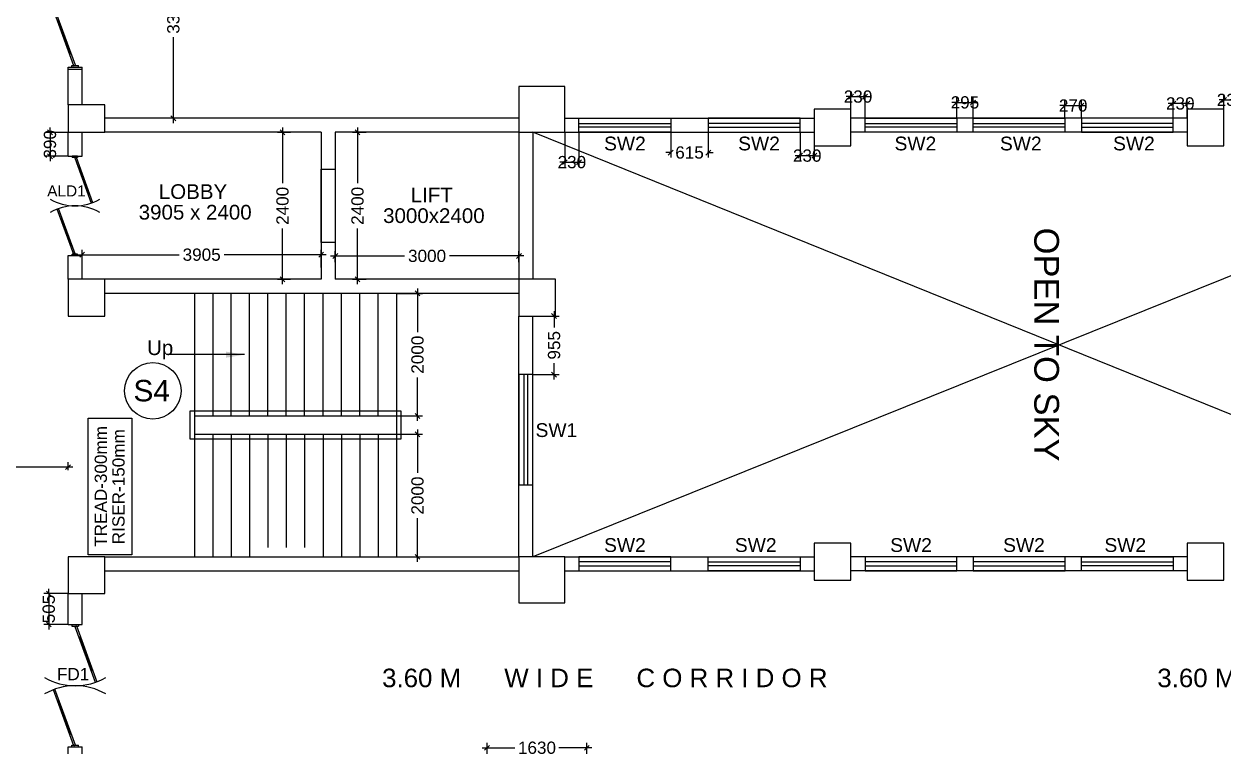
# Model space of a CAD drawing. Extents: x 7620542 to 7843793, y -6476226 to -6093835.
# Drawn here: x 7719659 to 7739260, y -6361576 to -6349772 of the extents above; entities that cross this region are included whole.
import ezdxf
from ezdxf.enums import TextEntityAlignment as Align

# ---------------------------------------------------------------- set-up
doc = ezdxf.new("R2010")
doc.units = 0
doc.header["$LTSCALE"] = 600
doc.header["$MEASUREMENT"] = 0
doc.header["$PDMODE"] = 35
doc.linetypes.add('DASHED', pattern=[0.75, 0.5, -0.25])
doc.layers.get('0').update_dxf_attribs({"linetype": 'CONTINUOUS'})
doc.layers.get('Defpoints').update_dxf_attribs({"linetype": 'CONTINUOUS'})
for name, color, linetype in [('ALD1', 31, 'CONTINUOUS'), ('DOOR', 32, 'CONTINUOUS'), ('Duct', 8, 'CONTINUOUS'), ('Fire Door', 10, 'CONTINUOUS'), ('joinery', 7, 'CONTINUOUS'), ('LA-column', 3, 'CONTINUOUS'), ('Room Dim', 1, 'CONTINUOUS'), ('Stairscase', 7, 'CONTINUOUS'), ('STEPS', 7, 'CONTINUOUS'), ('TEXT', 6, 'CONTINUOUS'), ('Walls', 7, 'CONTINUOUS'), ('Window', 4, 'CONTINUOUS'), ('Working Dim', 5, 'CONTINUOUS')]:
    doc.layers.add(name, color=color, linetype=linetype)
doc.styles.add('ari', font='arial.ttf')
doc.styles.add('ARIAL', font='arial.ttf')
doc.dimstyles.new('int. dim', dxfattribs={"dimtxt": 450, "dimasz": 80, "dimexe": 80, "dimexo": 0, "dimgap": 70, "dimtad": 0, "dimdec": 0, "dimzin": 12, "dimdsep": 46, "dimtxsty": 'ari', "dimblk": 'OBLIQUE', "dimcen": 2, "dimdle": 80, "dimclrd": 256, "dimclre": 256, "dimclrt": 6, "dimadec": 0, "dimazin": 0, "dimtfac": 1, "dimtdec": 0, "dimtix": 1, "dimtmove": 2, "dimatfit": 3, "dimfxl": 1, "dimtolj": 1, "dimtzin": 0, "dimlwd": -1, "dimlwe": -1, "dimarcsym": 0})

# ---------------------------------------------------------------- blocks, each defined once
blk = doc.blocks.new('_Oblique')
at = {"color": 0, "linetype": 'ByBlock', "lineweight": -2}
blk.add_line((-0.5, -0.5), (0.5, 0.5), dxfattribs=at)
blk = doc.blocks.new('*D467')
at = {"layer": 'Defpoints', "color": 0, "transparency": 16777216}
for p in [(7716779, -6357057, -4), (7720379, -6357008), (7720379, -6357057, -6)]:
    blk.add_point(p, dxfattribs=at)
at = {"layer": 'Working Dim', "transparency": 16777216}
for p, q in [((7716779, -6357057), (7716779, -6356928)), ((7720379, -6357057), (7720379, -6356928)), ((7716699, -6357008), (7718211, -6357008)), ((7720459, -6357008), (7718947, -6357008))]:
    blk.add_line(p, q, dxfattribs=at)
at = {"layer": 'Working Dim', "transparency": 16777216, "xscale": 80, "yscale": 80, "zscale": 80, "rotation": 180}
blk.add_blockref('_Oblique', (7716779, -6357008), dxfattribs=at)
at = {"layer": 'Working Dim', "transparency": 16777216, "xscale": 80, "yscale": 80, "zscale": 80}
blk.add_blockref('_Oblique', (7720379, -6357008), dxfattribs=at)
at = {"layer": 'Working Dim', "color": 6, "transparency": 16777216, "insert": (7718579, -6357008), "char_height": 200, "attachment_point": 5, "style": 'ari'}
blk.add_mtext('\\A1;3600', dxfattribs=at)
blk = doc.blocks.new('A$C15456D16')
at = {"layer": 'Fire Door'}
for p, q in [((969, -4), (56, 329)), ((969, -4), (56, 329)), ((969, -4), (56, 329)), ((979, 23), (65, 355)), ((979, 23), (65, 355)), ((979, 23), (65, 355)), ((248, 289), (238, 262)), ((248, 289), (238, 262)), ((248, 289), (238, 262)), ((791, 76), (243, 276)), ((791, 76), (243, 276)), ((791, 76), (243, 276)), ((-1000, 56), (-972, 56)), ((-1000, -56), (-1000, 56)), ((-1000, 56), (-972, 56)), ((-1000, -56), (-1000, 56)), ((-1000, 56), (-972, 56)), ((-1000, -56), (-1000, 56)), ((-979, -23), (-969, 4)), ((-979, -23), (-969, 4)), ((-979, -23), (-969, 4)), ((-972, -56), (-972, 56)), ((-972, -56), (-972, 56)), ((-972, -56), (-972, 56)), ((-969, 4), (-56, -329)), ((-969, 4), (-56, -329)), ((-969, 4), (-56, -329)), ((796, 89), (786, 63)), ((796, 89), (786, 63)), ((796, 89), (786, 63)), ((979, 23), (969, -4)), ((979, 23), (969, -4)), ((979, 23), (969, -4)), ((1000, 56), (972, 56)), ((972, -56), (972, 56)), ((1000, 56), (972, 56)), ((972, -56), (972, 56)), ((1000, 56), (972, 56)), ((972, -56), (972, 56)), ((1000, -56), (1000, 56)), ((1000, -56), (1000, 56)), ((1000, -56), (1000, 56)), ((-1000, -56), (-972, -56)), ((-1000, -56), (-972, -56)), ((-1000, -56), (-972, -56)), ((-979, -23), (-65, -355)), ((-979, -23), (-65, -355)), ((-979, -23), (-65, -355)), ((-796, -89), (-786, -63)), ((-796, -89), (-786, -63)), ((-796, -89), (-786, -63)), ((-791, -76), (-243, -276)), ((-791, -76), (-243, -276)), ((-791, -76), (-243, -276)), ((1000, -56), (972, -56)), ((1000, -56), (972, -56)), ((1000, -56), (972, -56)), ((-238, -262), (-248, -289)), ((-238, -262), (-248, -289)), ((-238, -262), (-248, -289))]:
    blk.add_line(p, q, dxfattribs=at)
at = {"layer": 'Fire Door', "extrusion": (0, 0, -1)}
for centre, major_axis, start_param, end_param in [((-1000, 0), (-1000, 0), 2.617886, 3.665084), ((-1000, 0), (-1000, 0), 2.617886, 3.665084), ((-1000, 0), (-1000, 0), 2.617886, 3.665084), ((1000, 0), (1000, 0), 2.618102, 3.665299), ((1000, 0), (1000, 0), 2.618102, 3.665299), ((1000, 0), (1000, 0), 2.618102, 3.665299)]:
    blk.add_ellipse(centre, major_axis=major_axis, ratio=1, start_param=start_param, end_param=end_param, dxfattribs=at)
blk = doc.blocks.new('*D2422')
at = {"layer": 'Defpoints', "color": 0, "transparency": 16777216}
for p in [(7725743, -6354171, 1), (7726087, -6354171), (7725743, -6356171, 1)]:
    blk.add_point(p, dxfattribs=at)
at = {"layer": 'Working Dim', "transparency": 16777216}
for p, q in [((7725743, -6354171), (7726167, -6354171)), ((7726087, -6354091), (7726087, -6354801)), ((7726087, -6356251), (7726087, -6355541)), ((7725743, -6356171), (7726167, -6356171))]:
    blk.add_line(p, q, dxfattribs=at)
at = {"layer": 'Working Dim', "transparency": 16777216, "xscale": 80, "yscale": 80, "zscale": 80}
for p, rotation in [((7726087, -6354171), 90), ((7726087, -6356171), 270)]:
    blk.add_blockref('_Oblique', p, dxfattribs=dict(at, rotation=rotation))
at = {"layer": 'Working Dim', "color": 6, "transparency": 16777216, "insert": (7726087, -6355171), "char_height": 200, "attachment_point": 5, "rotation": 90, "style": 'ari'}
blk.add_mtext('\\A1;2000', dxfattribs=at)
blk = doc.blocks.new('*D2423')
at = {"layer": 'Defpoints', "color": 0, "transparency": 16777216}
for p in [(7725743, -6356471, 1), (7725743, -6358471, 1), (7726087, -6358471)]:
    blk.add_point(p, dxfattribs=at)
at = {"layer": 'Working Dim', "transparency": 16777216}
for p, q in [((7726087, -6356391), (7726087, -6357101)), ((7725743, -6356471), (7726167, -6356471)), ((7726087, -6358551), (7726087, -6357841)), ((7725743, -6358471), (7726167, -6358471))]:
    blk.add_line(p, q, dxfattribs=at)
at = {"layer": 'Working Dim', "transparency": 16777216, "xscale": 80, "yscale": 80, "zscale": 80}
for p, rotation in [((7726087, -6356471), 90), ((7726087, -6358471), 270)]:
    blk.add_blockref('_Oblique', p, dxfattribs=dict(at, rotation=rotation))
at = {"layer": 'Working Dim', "color": 6, "transparency": 16777216, "insert": (7726087, -6357471), "char_height": 200, "attachment_point": 5, "rotation": 90, "style": 'ari'}
blk.add_mtext('\\A1;2000', dxfattribs=at)
blk = doc.blocks.new('Z$W@#5624')
at = {"layer": 'DOOR'}
for p, q in [((19, 470), (840, 769)), ((28, 446), (849, 745)), ((188, 518), (680, 697)), ((676, 709), (685, 685)), ((0, 400), (0, 499)), ((0, 499), (25, 499)), ((19, 470), (28, 446)), ((25, 400), (25, 499)), ((183, 529), (192, 506)), ((1770, 453), (949, 154)), ((1779, 429), (1770, 453)), ((1798, 499), (1773, 499)), ((1773, 400), (1773, 499)), ((1798, 400), (1798, 499)), ((0, 400), (25, 400)), ((1779, 429), (957, 130)), ((1610, 381), (1117, 202)), ((1614, 369), (1606, 393)), ((1798, 400), (1773, 400)), ((1113, 214), (1122, 190))]:
    blk.add_line(p, q, dxfattribs=at)
at = {"layer": 'DOOR', "color": 145}
for centre, start_param, end_param in [((0, 449), 2.617994, 3.665191), ((1798, 449), -0.523599, 0.523599)]:
    blk.add_ellipse(centre, major_axis=(-899, 0), ratio=1, start_param=start_param, end_param=end_param, dxfattribs=at)
blk = doc.blocks.new('*D2253')
at = {"layer": 'Defpoints', "color": 0, "transparency": 16777216}
for p in [(7724513, -6353539), (7720609, -6353746, 0), (7724513, -6353746, 0)]:
    blk.add_point(p, dxfattribs=at)
at = {"layer": 'Working Dim', "transparency": 16777216}
for p, q in [((7720609, -6353746), (7720609, -6353459)), ((7724513, -6353746), (7724513, -6353459)), ((7720529, -6353539), (7722192, -6353539)), ((7724593, -6353539), (7722930, -6353539))]:
    blk.add_line(p, q, dxfattribs=at)
at = {"layer": 'Working Dim', "transparency": 16777216, "xscale": 80, "yscale": 80, "zscale": 80, "rotation": 180}
blk.add_blockref('_Oblique', (7720609, -6353539), dxfattribs=at)
at = {"layer": 'Working Dim', "transparency": 16777216, "xscale": 80, "yscale": 80, "zscale": 80}
blk.add_blockref('_Oblique', (7724513, -6353539), dxfattribs=at)
at = {"layer": 'Working Dim', "color": 6, "transparency": 16777216, "insert": (7722561, -6353539), "char_height": 200, "attachment_point": 5, "style": 'ari'}
blk.add_mtext('\\A1;3905', dxfattribs=at)
blk = doc.blocks.new('*D2254')
at = {"layer": 'Defpoints', "color": 0, "transparency": 16777216}
for p in [(7724743, -6353662, 0), (7727743, -6353559), (7727743, -6353662, 0)]:
    blk.add_point(p, dxfattribs=at)
at = {"layer": 'Working Dim', "transparency": 16777216}
for p, q in [((7724663, -6353559), (7725875, -6353559)), ((7724743, -6353662), (7724743, -6353479)), ((7727823, -6353559), (7726611, -6353559)), ((7727743, -6353662), (7727743, -6353479))]:
    blk.add_line(p, q, dxfattribs=at)
at = {"layer": 'Working Dim', "transparency": 16777216, "xscale": 80, "yscale": 80, "zscale": 80, "rotation": 180}
blk.add_blockref('_Oblique', (7724743, -6353559), dxfattribs=at)
at = {"layer": 'Working Dim', "transparency": 16777216, "xscale": 80, "yscale": 80, "zscale": 80}
blk.add_blockref('_Oblique', (7727743, -6353559), dxfattribs=at)
at = {"layer": 'Working Dim', "color": 6, "transparency": 16777216, "insert": (7726243, -6353559), "char_height": 200, "attachment_point": 5, "style": 'ari'}
blk.add_mtext('\\A1;3000', dxfattribs=at)
blk = doc.blocks.new('*D2255')
at = {"layer": 'Defpoints', "color": 0, "transparency": 16777216}
for p in [(7725250, -6351541, 0), (7725107, -6353941), (7725250, -6353941, 0)]:
    blk.add_point(p, dxfattribs=at)
at = {"layer": 'Working Dim', "transparency": 16777216}
for p, q in [((7725107, -6351461), (7725107, -6352371)), ((7725250, -6351541), (7725027, -6351541)), ((7725107, -6354021), (7725107, -6353111)), ((7725250, -6353941), (7725027, -6353941))]:
    blk.add_line(p, q, dxfattribs=at)
at = {"layer": 'Working Dim', "transparency": 16777216, "xscale": 80, "yscale": 80, "zscale": 80}
for p, rotation in [((7725107, -6351541), 90), ((7725107, -6353941), 270)]:
    blk.add_blockref('_Oblique', p, dxfattribs=dict(at, rotation=rotation))
at = {"layer": 'Working Dim', "color": 6, "transparency": 16777216, "insert": (7725107, -6352741), "char_height": 200, "attachment_point": 5, "rotation": 90, "style": 'ari'}
blk.add_mtext('\\A1;2400', dxfattribs=at)
blk = doc.blocks.new('*D2256')
at = {"layer": 'Defpoints', "color": 0, "transparency": 16777216}
for p in [(7723882, -6351541), (7724012, -6351541, 0), (7724012, -6353941, 0)]:
    blk.add_point(p, dxfattribs=at)
at = {"layer": 'Working Dim', "transparency": 16777216}
for p, q in [((7723882, -6351461), (7723882, -6352371)), ((7724012, -6351541), (7723802, -6351541)), ((7723882, -6354021), (7723882, -6353111)), ((7724012, -6353941), (7723802, -6353941))]:
    blk.add_line(p, q, dxfattribs=at)
at = {"layer": 'Working Dim', "transparency": 16777216, "xscale": 80, "yscale": 80, "zscale": 80}
for p, rotation in [((7723882, -6351541), 90), ((7723882, -6353941), 270)]:
    blk.add_blockref('_Oblique', p, dxfattribs=dict(at, rotation=rotation))
at = {"layer": 'Working Dim', "color": 6, "transparency": 16777216, "insert": (7723882, -6352741), "char_height": 200, "attachment_point": 5, "rotation": 90, "style": 'ari'}
blk.add_mtext('\\A1;2400', dxfattribs=at)
blk = doc.blocks.new('*D2549')
at = {"layer": 'Defpoints', "color": 0, "transparency": 16777216}
for p in [(7728853, -6361589), (7727223, -6361781, -14), (7728853, -6362080, -11)]:
    blk.add_point(p, dxfattribs=at)
at = {"layer": 'Working Dim', "transparency": 16777216}
for p, q in [((7727143, -6361589), (7727679, -6361589)), ((7727223, -6361781), (7727223, -6361509)), ((7728933, -6361589), (7728397, -6361589)), ((7728853, -6362080), (7728853, -6361509))]:
    blk.add_line(p, q, dxfattribs=at)
at = {"layer": 'Working Dim', "transparency": 16777216, "xscale": 80, "yscale": 80, "zscale": 80, "rotation": 180}
blk.add_blockref('_Oblique', (7727223, -6361589), dxfattribs=at)
at = {"layer": 'Working Dim', "transparency": 16777216, "xscale": 80, "yscale": 80, "zscale": 80}
blk.add_blockref('_Oblique', (7728853, -6361589), dxfattribs=at)
at = {"layer": 'Working Dim', "color": 6, "transparency": 16777216, "insert": (7728038, -6361589), "char_height": 200, "attachment_point": 5, "style": 'ari'}
blk.add_mtext('\\A1;1630', dxfattribs=at)
blk = doc.blocks.new('*D2574')
at = {"layer": 'Defpoints', "color": 0, "transparency": 16777216}
for p in [(7727973, -6354541, -14), (7727973, -6355496, -12), (7728318, -6355496)]:
    blk.add_point(p, dxfattribs=at)
at = {"layer": 'Working Dim', "transparency": 16777216}
for p, q in [((7727973, -6354541), (7728398, -6354541)), ((7728318, -6354461), (7728318, -6354726)), ((7728318, -6355576), (7728318, -6355310)), ((7727973, -6355496), (7728398, -6355496))]:
    blk.add_line(p, q, dxfattribs=at)
at = {"layer": 'Working Dim', "transparency": 16777216, "xscale": 80, "yscale": 80, "zscale": 80}
for p, rotation in [((7728318, -6354541), 90), ((7728318, -6355496), 270)]:
    blk.add_blockref('_Oblique', p, dxfattribs=dict(at, rotation=rotation))
at = {"layer": 'Working Dim', "color": 6, "transparency": 16777216, "insert": (7728318, -6355018), "char_height": 200, "attachment_point": 5, "rotation": 90, "style": 'ari'}
blk.add_mtext('\\A1;955', dxfattribs=at)
blk = doc.blocks.new('*D2575')
at = {"layer": 'Defpoints', "color": 0, "transparency": 16777216}
for p in [(7728493, -6351541, -10), (7728723, -6351541, -10), (7728723, -6352028)]:
    blk.add_point(p, dxfattribs=at)
at = {"layer": 'Working Dim', "transparency": 16777216}
for p, q in [((7728493, -6351541), (7728493, -6352108)), ((7728723, -6351541), (7728723, -6352108)), ((7728493, -6352028), (7728413, -6352028)), ((7728493, -6352028), (7728723, -6352028)), ((7728723, -6352028), (7728803, -6352028))]:
    blk.add_line(p, q, dxfattribs=at)
at = {"layer": 'Working Dim', "transparency": 16777216, "xscale": 80, "yscale": 80, "zscale": 80}
blk.add_blockref('_Oblique', (7728493, -6352028), dxfattribs=at)
at = {"layer": 'Working Dim', "transparency": 16777216, "xscale": 80, "yscale": 80, "zscale": 80, "rotation": 180}
blk.add_blockref('_Oblique', (7728723, -6352028), dxfattribs=at)
at = {"layer": 'Working Dim', "color": 6, "transparency": 16777216, "insert": (7728608, -6352028), "char_height": 200, "attachment_point": 5, "style": 'ari'}
blk.add_mtext('\\A1;230', dxfattribs=at)
blk = doc.blocks.new('*D2576')
at = {"layer": 'Defpoints', "color": 0, "transparency": 16777216}
for p in [(7730223, -6351541, -10), (7730837, -6351541, -14), (7730837, -6351871)]:
    blk.add_point(p, dxfattribs=at)
at = {"layer": 'Working Dim', "transparency": 16777216}
for p, q in [((7730223, -6351541), (7730223, -6351951)), ((7730837, -6351541), (7730837, -6351951)), ((7730223, -6351871), (7730143, -6351871)), ((7730223, -6351871), (7730238, -6351871)), ((7730837, -6351871), (7730822, -6351871)), ((7730837, -6351871), (7730917, -6351871))]:
    blk.add_line(p, q, dxfattribs=at)
at = {"layer": 'Working Dim', "transparency": 16777216, "xscale": 80, "yscale": 80, "zscale": 80}
blk.add_blockref('_Oblique', (7730223, -6351871), dxfattribs=at)
at = {"layer": 'Working Dim', "transparency": 16777216, "xscale": 80, "yscale": 80, "zscale": 80, "rotation": 180}
blk.add_blockref('_Oblique', (7730837, -6351871), dxfattribs=at)
at = {"layer": 'Working Dim', "color": 6, "transparency": 16777216, "insert": (7730530, -6351871), "char_height": 200, "attachment_point": 5, "style": 'ari'}
blk.add_mtext('\\A1;615', dxfattribs=at)
blk = doc.blocks.new('*D2577')
at = {"layer": 'Defpoints', "color": 0, "transparency": 16777216}
for p in [(7732337, -6351541, -14), (7732567, -6351761, -14), (7732337, -6351922)]:
    blk.add_point(p, dxfattribs=at)
at = {"layer": 'Working Dim', "transparency": 16777216}
for p, q in [((7732337, -6351541), (7732337, -6352002)), ((7732567, -6351761), (7732567, -6352002)), ((7732337, -6351922), (7732257, -6351922)), ((7732567, -6351922), (7732337, -6351922)), ((7732567, -6351922), (7732647, -6351922))]:
    blk.add_line(p, q, dxfattribs=at)
at = {"layer": 'Working Dim', "transparency": 16777216, "xscale": 80, "yscale": 80, "zscale": 80}
blk.add_blockref('_Oblique', (7732337, -6351922), dxfattribs=at)
at = {"layer": 'Working Dim', "transparency": 16777216, "xscale": 80, "yscale": 80, "zscale": 80, "rotation": 180}
blk.add_blockref('_Oblique', (7732567, -6351922), dxfattribs=at)
at = {"layer": 'Working Dim', "color": 6, "transparency": 16777216, "insert": (7732452, -6351922), "char_height": 200, "attachment_point": 5, "style": 'ari'}
blk.add_mtext('\\A1;230', dxfattribs=at)
blk = doc.blocks.new('*D2578')
at = {"layer": 'Defpoints', "color": 0, "transparency": 16777216}
for p in [(7733397, -6350958), (7733167, -6351161, -14), (7733397, -6351311, -14)]:
    blk.add_point(p, dxfattribs=at)
at = {"layer": 'Working Dim', "transparency": 16777216}
for p, q in [((7733167, -6351161), (7733167, -6350878)), ((7733397, -6351311), (7733397, -6350878)), ((7733167, -6350958), (7733087, -6350958)), ((7733167, -6350958), (7733397, -6350958)), ((7733397, -6350958), (7733477, -6350958))]:
    blk.add_line(p, q, dxfattribs=at)
at = {"layer": 'Working Dim', "transparency": 16777216, "xscale": 80, "yscale": 80, "zscale": 80}
blk.add_blockref('_Oblique', (7733167, -6350958), dxfattribs=at)
at = {"layer": 'Working Dim', "transparency": 16777216, "xscale": 80, "yscale": 80, "zscale": 80, "rotation": 180}
blk.add_blockref('_Oblique', (7733397, -6350958), dxfattribs=at)
at = {"layer": 'Working Dim', "color": 6, "transparency": 16777216, "insert": (7733282, -6350958), "char_height": 200, "attachment_point": 5, "style": 'ari'}
blk.add_mtext('\\A1;230', dxfattribs=at)
blk = doc.blocks.new('*D2579')
at = {"layer": 'Defpoints', "color": 0, "transparency": 16777216}
for p in [(7735161, -6351053), (7734897, -6351311, -14), (7735161, -6351311, -14)]:
    blk.add_point(p, dxfattribs=at)
at = {"layer": 'Working Dim', "transparency": 16777216}
for p, q in [((7734897, -6351053), (7734817, -6351053)), ((7734897, -6351311), (7734897, -6350973)), ((7734897, -6351053), (7735161, -6351053)), ((7735161, -6351311), (7735161, -6350973)), ((7735161, -6351053), (7735241, -6351053))]:
    blk.add_line(p, q, dxfattribs=at)
at = {"layer": 'Working Dim', "transparency": 16777216, "xscale": 80, "yscale": 80, "zscale": 80}
blk.add_blockref('_Oblique', (7734897, -6351053), dxfattribs=at)
at = {"layer": 'Working Dim', "transparency": 16777216, "xscale": 80, "yscale": 80, "zscale": 80, "rotation": 180}
blk.add_blockref('_Oblique', (7735161, -6351053), dxfattribs=at)
at = {"layer": 'Working Dim', "color": 6, "transparency": 16777216, "insert": (7735029, -6351053), "char_height": 200, "attachment_point": 5, "style": 'ari'}
blk.add_mtext('\\A1;295', dxfattribs=at)
blk = doc.blocks.new('*D2580')
at = {"layer": 'Defpoints', "color": 0, "transparency": 16777216}
for p in [(7736931, -6351104), (7736661, -6351311, -14), (7736931, -6351311, -14)]:
    blk.add_point(p, dxfattribs=at)
at = {"layer": 'Working Dim', "transparency": 16777216}
for p, q in [((7736661, -6351104), (7736581, -6351104)), ((7736661, -6351311), (7736661, -6351024)), ((7736661, -6351104), (7736931, -6351104)), ((7736931, -6351311), (7736931, -6351024)), ((7736931, -6351104), (7737011, -6351104))]:
    blk.add_line(p, q, dxfattribs=at)
at = {"layer": 'Working Dim', "transparency": 16777216, "xscale": 80, "yscale": 80, "zscale": 80}
blk.add_blockref('_Oblique', (7736661, -6351104), dxfattribs=at)
at = {"layer": 'Working Dim', "transparency": 16777216, "xscale": 80, "yscale": 80, "zscale": 80, "rotation": 180}
blk.add_blockref('_Oblique', (7736931, -6351104), dxfattribs=at)
at = {"layer": 'Working Dim', "color": 6, "transparency": 16777216, "insert": (7736796, -6351104), "char_height": 200, "attachment_point": 5, "style": 'ari'}
blk.add_mtext('\\A1;270', dxfattribs=at)
blk = doc.blocks.new('*D2581')
at = {"layer": 'Defpoints', "color": 0, "transparency": 16777216}
for p in [(7738431, -6351070), (7738431, -6351311, -14), (7738661, -6351311, -14)]:
    blk.add_point(p, dxfattribs=at)
at = {"layer": 'Working Dim', "transparency": 16777216}
for p, q in [((7738431, -6351070), (7738351, -6351070)), ((7738431, -6351311), (7738431, -6350990)), ((7738661, -6351070), (7738431, -6351070)), ((7738661, -6351311), (7738661, -6350990)), ((7738661, -6351070), (7738741, -6351070))]:
    blk.add_line(p, q, dxfattribs=at)
at = {"layer": 'Working Dim', "transparency": 16777216, "xscale": 80, "yscale": 80, "zscale": 80}
blk.add_blockref('_Oblique', (7738431, -6351070), dxfattribs=at)
at = {"layer": 'Working Dim', "transparency": 16777216, "xscale": 80, "yscale": 80, "zscale": 80, "rotation": 180}
blk.add_blockref('_Oblique', (7738661, -6351070), dxfattribs=at)
at = {"layer": 'Working Dim', "color": 6, "transparency": 16777216, "insert": (7738546, -6351070), "char_height": 200, "attachment_point": 5, "style": 'ari'}
blk.add_mtext('\\A1;230', dxfattribs=at)
blk = doc.blocks.new('*D2582')
at = {"layer": 'Defpoints', "color": 0, "transparency": 16777216}
for p in [(7739491, -6351012), (7739260, -6351161, -11190), (7739491, -6351311, -14)]:
    blk.add_point(p, dxfattribs=at)
at = {"layer": 'Working Dim', "transparency": 16777216}
for p, q in [((7739260, -6351012), (7739180, -6351012)), ((7739260, -6351161), (7739260, -6350932)), ((7739260, -6351012), (7739491, -6351012)), ((7739491, -6351311), (7739491, -6350932)), ((7739491, -6351012), (7739571, -6351012))]:
    blk.add_line(p, q, dxfattribs=at)
at = {"layer": 'Working Dim', "transparency": 16777216, "xscale": 80, "yscale": 80, "zscale": 80}
blk.add_blockref('_Oblique', (7739260, -6351012), dxfattribs=at)
at = {"layer": 'Working Dim', "transparency": 16777216, "xscale": 80, "yscale": 80, "zscale": 80, "rotation": 180}
blk.add_blockref('_Oblique', (7739491, -6351012), dxfattribs=at)
at = {"layer": 'Working Dim', "color": 6, "transparency": 16777216, "insert": (7739375, -6351012), "char_height": 200, "attachment_point": 5, "style": 'ari'}
blk.add_mtext('\\A1;230', dxfattribs=at)
blk = doc.blocks.new('*D2585')
at = {"layer": 'Defpoints', "color": 0, "transparency": 16777216}
for p in [(7720379, -6351541, -14), (7720084, -6351931), (7720379, -6351931, -14)]:
    blk.add_point(p, dxfattribs=at)
at = {"layer": 'Working Dim', "transparency": 16777216}
for p, q in [((7720084, -6351541), (7720084, -6351461)), ((7720379, -6351541), (7720004, -6351541)), ((7720084, -6351541), (7720084, -6351931)), ((7720379, -6351931), (7720004, -6351931)), ((7720084, -6351931), (7720084, -6352011))]:
    blk.add_line(p, q, dxfattribs=at)
at = {"layer": 'Working Dim', "transparency": 16777216, "xscale": 80, "yscale": 80, "zscale": 80}
for p, rotation in [((7720084, -6351541), 270), ((7720084, -6351931), 90)]:
    blk.add_blockref('_Oblique', p, dxfattribs=dict(at, rotation=rotation))
at = {"layer": 'Working Dim', "color": 6, "transparency": 16777216, "insert": (7720084, -6351736), "char_height": 200, "attachment_point": 5, "rotation": 90, "style": 'ari'}
blk.add_mtext('\\A1;390', dxfattribs=at)
blk = doc.blocks.new('*D2587')
at = {"layer": 'Defpoints', "color": 0, "transparency": 16777216}
for p in [(7722099, -6347931), (7722279, -6347931, -11), (7722279, -6351311, -14)]:
    blk.add_point(p, dxfattribs=at)
at = {"layer": 'Working Dim', "transparency": 16777216}
for p, q in [((7722279, -6347931), (7722019, -6347931)), ((7722099, -6347851), (7722099, -6349252)), ((7722099, -6351391), (7722099, -6349989)), ((7722279, -6351311), (7722019, -6351311))]:
    blk.add_line(p, q, dxfattribs=at)
at = {"layer": 'Working Dim', "transparency": 16777216, "xscale": 80, "yscale": 80, "zscale": 80}
for p, rotation in [((7722099, -6347931), 90), ((7722099, -6351311), 270)]:
    blk.add_blockref('_Oblique', p, dxfattribs=dict(at, rotation=rotation))
at = {"layer": 'Working Dim', "color": 6, "transparency": 16777216, "insert": (7722099, -6349621), "char_height": 200, "attachment_point": 5, "rotation": 90, "style": 'ari'}
blk.add_mtext('\\A1;3380', dxfattribs=at)
blk = doc.blocks.new('*D2624')
at = {"layer": 'Defpoints', "color": 0, "transparency": 16777216}
for p in [(7720379, -6359071, -28), (7720064, -6359576), (7720379, -6359576, -9)]:
    blk.add_point(p, dxfattribs=at)
at = {"layer": 'Working Dim', "transparency": 16777216}
for p, q in [((7720379, -6359071), (7719984, -6359071)), ((7720064, -6359071), (7720064, -6358991)), ((7720064, -6359071), (7720064, -6359576)), ((7720379, -6359576), (7719984, -6359576)), ((7720064, -6359576), (7720064, -6359656))]:
    blk.add_line(p, q, dxfattribs=at)
at = {"layer": 'Working Dim', "transparency": 16777216, "xscale": 80, "yscale": 80, "zscale": 80}
for p, rotation in [((7720064, -6359071), 270), ((7720064, -6359576), 90)]:
    blk.add_blockref('_Oblique', p, dxfattribs=dict(at, rotation=rotation))
at = {"layer": 'Working Dim', "color": 6, "transparency": 16777216, "insert": (7720064, -6359323), "char_height": 200, "attachment_point": 5, "rotation": 90, "style": 'ari'}
blk.add_mtext('\\A1;505', dxfattribs=at)

msp = doc.modelspace()

# ---------------------------------------------------------------- linework, layer by layer
msp.add_circle((7721762.769, -6355760.211, -27.599), 461.525)
at = {"layer": 'DOOR', "linetype": 'Continuous', "elevation": -11.772}
msp.add_lwpolyline([(7724742.973, -6352140.562), (7724742.973, -6353340.562), (7724512.973, -6353340.562), (7724512.973, -6352140.562)], close=True, dxfattribs=at)
at = {"layer": 'Duct', "color": 8, "linetype": 'DASHED', "ltscale": 100}
for p, q in [((7744821.474, -6358349.327, -13.16), (7727972.973, -6351540.632, -13.799)), ((7744821.474, -6351689.477, -13.145), (7727972.973, -6358470.562, -12.464))]:
    msp.add_line(p, q, dxfattribs=at)
at = {"layer": 'LA-column', "color": 2}
for points, elevation in [([(7727742.968, -6351540.579), (7728492.968, -6351540.579), (7728492.968, -6350790.579), (7727742.968, -6350790.579)], -9.699), ([(7720378.968, -6351540.537), (7720978.968, -6351540.537), (7720978.968, -6351090.537), (7720378.968, -6351090.537)], -9.699), ([(7732566.968, -6351760.568), (7733166.968, -6351760.568), (7733166.968, -6351160.568), (7732566.968, -6351160.568)], -13.799), ([(7738659.969, -6351760.568), (7739259.969, -6351760.568), (7739259.969, -6351160.568), (7738659.969, -6351160.568)], -11189.62), ([(7720378.968, -6354540.538), (7720978.968, -6354540.538), (7720978.968, -6353940.538), (7720378.968, -6353940.538)], -23.499), ([(7727742.968, -6354540.569), (7728342.968, -6354540.569), (7728342.968, -6353940.569), (7727742.968, -6353940.569)], -9.699), ([(7732566.968, -6358850.568), (7733166.968, -6358850.568), (7733166.968, -6358250.568), (7732566.968, -6358250.568)], -13.799), ([(7738659.969, -6358850.568), (7739259.969, -6358850.568), (7739259.969, -6358250.568), (7738659.969, -6358250.568)], -13.799), ([(7720378.968, -6359070.537), (7720978.968, -6359070.537), (7720978.968, -6358470.537), (7720378.968, -6358470.537)], -27.599), ([(7727742.968, -6359220.569), (7728492.968, -6359220.569), (7728492.968, -6358470.569), (7727742.968, -6358470.569)], -9.699)]:
    msp.add_lwpolyline(points, close=True, dxfattribs=dict(at, elevation=elevation))
at = {"layer": 'Stairscase', "color": 7}
for p, q in [((7722442.973, -6354170.562, -12.468), (7722442.973, -6356170.562, -12.468)), ((7722742.973, -6354170.562, -12.468), (7722742.973, -6356170.562, -12.468)), ((7723042.973, -6356170.562, -12.468), (7723042.973, -6354170.562, -12.468)), ((7723342.973, -6356170.562, -12.468), (7723342.973, -6354170.562, -12.468)), ((7723642.973, -6356170.562, -12.468), (7723642.973, -6354170.562, -12.468)), ((7723942.973, -6356170.562, -12.468), (7723942.973, -6354170.562, -12.468)), ((7724242.973, -6356170.562, -12.468), (7724242.973, -6354170.562, -12.468)), ((7724542.973, -6356170.562, -12.468), (7724542.973, -6354170.562, -12.468)), ((7724842.973, -6356170.562, -12.468), (7724842.973, -6354170.562, -12.468)), ((7725142.973, -6356170.562, -12.468), (7725142.973, -6354170.562, -12.468)), ((7725442.973, -6356170.562, -12.468), (7725442.973, -6354170.562, -12.468)), ((7725742.973, -6354170.562, -12.468), (7725742.973, -6356170.562, -12.468)), ((7725817.973, -6356095.562, -12.468), (7722367.973, -6356095.562, -12.468)), ((7722367.973, -6356095.562, -12.468), (7722367.973, -6356545.562, -12.468)), ((7722442.973, -6356170.562, -12.468), (7725742.973, -6356170.562, -12.468)), ((7722442.973, -6356170.562, -12.468), (7722442.973, -6356470.562, -12.468)), ((7725742.973, -6356170.562, -12.468), (7725742.973, -6356470.562, -12.468)), ((7725817.973, -6356545.562, -12.468), (7725817.973, -6356095.562, -12.468)), ((7722367.973, -6356545.562, -12.468), (7725817.973, -6356545.562, -12.468)), ((7722442.973, -6356470.562, -12.468), (7725742.973, -6356470.562, -12.468))]:
    msp.add_line(p, q, dxfattribs=at)
at = {"layer": 'Stairscase', "color": 8, "linetype": 'DASHED', "ltscale": 10}
for p, q in [((7722442.973, -6356470.562, -12.468), (7722442.973, -6358470.562, -12.468)), ((7722742.973, -6356470.562, -12.468), (7722742.973, -6358470.562, -12.468)), ((7723042.973, -6356470.562, -12.468), (7723042.973, -6358470.562, -12.468)), ((7723342.973, -6356470.562, -12.468), (7723342.973, -6358470.562, -12.468)), ((7723642.973, -6356470.562, -12.468), (7723642.973, -6358320.562, -12.468)), ((7723942.973, -6356470.562, -12.468), (7723942.973, -6358320.562, -12.468)), ((7724242.973, -6356470.562, -12.468), (7724242.973, -6358320.562, -12.468)), ((7724542.973, -6356470.562, -12.468), (7724542.973, -6358470.562, -12.468)), ((7724842.973, -6356470.562, -12.468), (7724842.973, -6358470.562, -12.468)), ((7725142.973, -6356470.562, -12.468), (7725142.973, -6358470.562, -12.468)), ((7725442.973, -6356470.562, -12.468), (7725442.973, -6358470.562, -12.468)), ((7725742.973, -6356470.562, -12.468), (7725742.973, -6358470.562, -12.468))]:
    msp.add_line(p, q, dxfattribs=at)
at = {"layer": 'STEPS', "elevation": -27.599}
msp.add_lwpolyline([(7720707.396, -6358440.925), (7720707.396, -6356209.278), (7721422.977, -6356209.278), (7721422.977, -6358440.925)], close=True, dxfattribs=at)
at = {"layer": 'Walls', "linetype": 'Continuous'}
for p, q in [((7720378.7, -6351090.608, -14.83), (7720378.7, -6350475.628, -14.83)), ((7720608.7, -6351090.608, -14.83), (7720608.7, -6350475.628, -14.83))]:
    msp.add_line(p, q, dxfattribs=at)
at = {"layer": 'Walls'}
for p, q in [((7720378.7, -6350475.628, -14.83), (7720608.7, -6350475.628, -14.83)), ((7720379.013, -6350510.579, -12.089), (7720609.013, -6350510.579, -12.089)), ((7727742.969, -6351310.572, -13.799), (7720978.969, -6351310.572, -13.799)), ((7728492.968, -6351310.556, -9.699), (7732566.973, -6351310.562, -13.799)), ((7738660.973, -6351310.562, -13.799), (7733166.973, -6351310.562, -13.799)), ((7720379.013, -6351930.573, -13.799), (7720379.013, -6351540.562, -13.799)), ((7720609.013, -6351930.573, -13.799), (7720609.013, -6351540.562, -13.799)), ((7724512.973, -6351540.572, -13.799), (7720978.969, -6351540.572, -13.799)), ((7724512.973, -6351540.562, -13.799), (7724512.973, -6353940.562, -13.799)), ((7724742.973, -6351540.562, -13.799), (7724742.973, -6353940.562, -13.799)), ((7727742.969, -6351540.572, -13.799), (7724742.973, -6351540.572, -13.799)), ((7727742.973, -6351540.562, -13.799), (7727742.973, -6353940.562, -13.799)), ((7727972.973, -6351540.562, -13.799), (7727972.973, -6353940.562, -13.799)), ((7728492.968, -6351540.549, -9.699), (7732566.973, -6351540.556, -13.799)), ((7738660.973, -6351540.556, -13.799), (7733166.973, -6351540.556, -13.799)), ((7720379.013, -6351930.573, -13.799), (7720609.013, -6351930.573, -13.799)), ((7720379.013, -6353940.562, -13.799), (7720379.014, -6353550.573, -13.799)), ((7720379.014, -6353550.573, -13.799), (7720609.014, -6353550.573, -13.799)), ((7720609.013, -6353940.563, -13.799), (7720609.014, -6353550.573, -13.799)), ((7724512.973, -6353940.562, -13.799), (7720978.968, -6353940.562, -13.799)), ((7727742.969, -6353940.562, -13.799), (7724742.973, -6353940.562, -13.799)), ((7727742.969, -6354170.562, -13.799), (7720978.968, -6354170.562, -13.799)), ((7727742.973, -6358470.562, -13.799), (7727742.973, -6354540.569, -13.799)), ((7727972.973, -6358470.562, -13.799), (7727972.973, -6354540.569, -13.799)), ((7720978.968, -6358470.562, -13.799), (7727742.969, -6358470.562, -13.799)), ((7728492.968, -6358470.574, -9.699), (7732566.973, -6358470.568, -13.799)), ((7738660.973, -6358470.568, -13.799), (7733166.973, -6358470.568, -13.799)), ((7720978.968, -6358700.556, -13.799), (7727742.969, -6358700.556, -13.799)), ((7728492.968, -6358700.568, -9.699), (7732566.973, -6358700.562, -13.799)), ((7738660.973, -6358700.562, -13.799), (7733166.973, -6358700.562, -13.799)), ((7720379.013, -6359575.665, -9.348), (7720609.013, -6359575.665, -9.348)), ((7720379.013, -6361575.684, -9.348), (7720609.013, -6361575.684, -9.348))]:
    msp.add_line(p, q, dxfattribs=at)
at = {"layer": 'Walls', "flags": 128}
for points, elevation in [([(7720379.013, -6350940.622), (7720379.013, -6350510.579)], -10.719), ([(7720609.013, -6350940.622), (7720609.013, -6350510.579)], -10.719), ([(7720379.013, -6351930.573), (7720379.013, -6351540.562)], -13.799), ([(7720609.013, -6351930.573), (7720609.013, -6351540.562)], -13.799), ([(7720609.013, -6353940.562), (7720609.014, -6353550.573)], -13.799), ([(7720379.013, -6359575.665), (7720379.013, -6359070.622)], -7.977), ([(7720609.013, -6359575.665), (7720609.013, -6359070.622)], -7.977), ([(7720379.013, -6362150.536), (7720379.013, -6361575.684)], -7.977), ([(7720609.013, -6362080.5), (7720609.013, -6361575.684)], -7.977)]:
    msp.add_lwpolyline(points, dxfattribs=dict(at, elevation=elevation))
at = {"layer": 'Window'}
for points, elevation in [([(7730222.968, -6351540.549), (7728722.968, -6351540.549), (7728722.968, -6351310.549), (7730222.968, -6351310.549)], -9.699), ([(7730836.973, -6351540.556), (7732336.973, -6351540.556), (7732336.973, -6351310.556), (7730836.973, -6351310.556)], -13.799), ([(7734896.723, -6351540.556), (7733396.723, -6351540.556), (7733396.723, -6351310.556), (7734896.723, -6351310.556)], -13.799), ([(7736660.973, -6351540.562), (7735160.973, -6351540.562), (7735160.973, -6351310.562), (7736660.973, -6351310.562)], -13.799), ([(7736931.224, -6351540.556), (7738431.224, -6351540.556), (7738431.224, -6351310.556), (7736931.224, -6351310.556)], -13.799), ([(7730222.968, -6351456.154), (7728722.968, -6351456.154), (7728722.968, -6351394.945), (7730222.968, -6351394.945)], -9.699), ([(7730836.973, -6351456.16), (7732336.973, -6351456.16), (7732336.973, -6351394.951), (7730836.973, -6351394.951)], -13.799), ([(7734896.723, -6351456.16), (7733396.723, -6351456.16), (7733396.723, -6351394.951), (7734896.723, -6351394.951)], -13.799), ([(7736660.973, -6351456.167), (7735160.973, -6351456.167), (7735160.973, -6351394.958), (7736660.973, -6351394.958)], -13.799), ([(7736931.224, -6351456.16), (7738431.224, -6351456.16), (7738431.224, -6351394.951), (7736931.224, -6351394.951)], -13.799), ([(7727972.973, -6357295.562), (7727972.973, -6355495.562), (7727742.973, -6355495.562), (7727742.973, -6357295.562)], -12.468), ([(7727890.19, -6357295.562), (7727890.19, -6355495.562), (7727825.756, -6355495.562), (7727825.756, -6357295.562)], -12.468), ([(7730222.968, -6358470.574), (7728722.968, -6358470.574), (7728722.968, -6358700.575), (7730222.968, -6358700.575)], -9.699), ([(7730222.968, -6358554.97), (7728722.968, -6358554.97), (7728722.968, -6358616.179), (7730222.968, -6358616.179)], -9.699), ([(7730836.973, -6358470.568), (7732336.973, -6358470.568), (7732336.973, -6358700.568), (7730836.973, -6358700.568)], -13.799), ([(7730836.973, -6358554.963), (7732336.973, -6358554.963), (7732336.973, -6358616.173), (7730836.973, -6358616.173)], -13.799), ([(7734896.973, -6358470.568), (7733396.973, -6358470.568), (7733396.973, -6358700.568), (7734896.973, -6358700.568)], -13.799), ([(7734896.973, -6358554.963), (7733396.973, -6358554.963), (7733396.973, -6358616.173), (7734896.973, -6358616.173)], -13.799), ([(7736663.973, -6358470.561), (7735163.973, -6358470.561), (7735163.973, -6358700.562), (7736663.973, -6358700.562)], -13.799), ([(7736663.973, -6358554.957), (7735163.973, -6358554.957), (7735163.973, -6358616.166), (7736663.973, -6358616.166)], -13.799), ([(7736930.973, -6358470.568), (7738430.973, -6358470.568), (7738430.973, -6358700.568), (7736930.973, -6358700.568)], -13.799), ([(7736930.973, -6358554.963), (7738430.973, -6358554.963), (7738430.973, -6358616.173), (7736930.973, -6358616.173)], -13.799)]:
    msp.add_lwpolyline(points, close=True, dxfattribs=dict(at, elevation=elevation))

# ---------------------------------------------------------------- block references
at = {"layer": 'ALD1', "linetype": 'Continuous', "xscale": 0.901122435927391, "yscale": 0.901122435927391, "zscale": 0.901122435927391, "rotation": 90}
msp.add_blockref('Z$W@#5624', (7720895.894, -6353550.573, -13.799), dxfattribs=at)
at = {"layer": 'Fire Door', "color": 3, "lineweight": 0, "xscale": -1, "rotation": 270}
for p in [(7720493.7, -6349475.628, -14.83), (7720494.013, -6360575.684, -9.348)]:
    msp.add_blockref('A$C15456D16', p, dxfattribs=at)

# ---------------------------------------------------------------- texts
at = {"layer": 'Fire Door', "style": 'ARIAL'}
msp.add_text('FD1', height=200, dxfattribs=at).set_placement((7720461.351, -6360485.799, -8.039), align=Align.CENTER)
at = {"layer": 'joinery'}
for s, height, style, p in [('SW2', 225, 'ari', (7729474.709, -6351835.87)), ('SW2', 225, 'ari', (7731665.2, -6351835.87)), ('SW2', 225, 'ari', (7734219.362, -6351835.87)), ('SW2', 225, 'ari', (7735941.313, -6351835.87)), ('SW2', 225, 'ari', (7737788.946, -6351835.87)), ('ALD1', 180, 'ARIAL', (7720352.258, -6352587.604, -13.165)), ('SW1', 225, 'ari', (7728355.584, -6356514.858, -12.468)), ('SW2', 225, 'ari', (7729474.709, -6358391.452)), ('SW2', 225, 'ari', (7731611.43, -6358391.452)), ('SW2', 225, 'ari', (7734148.327, -6358391.452)), ('SW2', 225, 'ari', (7735992.716, -6358391.452)), ('SW2', 225, 'ari', (7737647.75, -6358391.452))]:
    msp.add_text(s, height=height, dxfattribs=dict(at, style=style)).set_placement(p, align=Align.CENTER)
at = {"layer": 'Room Dim', "style": 'ARIAL'}
for s, p in [('3905 x 2400', (7722455.16, -6352964.749, -14.496)), ('3000x2400', (7726354.217, -6353020.978, -12.468))]:
    msp.add_text(s, height=240, dxfattribs=at).set_placement(p, align=Align.CENTER)
at = {"layer": 'Stairscase', "color": 7, "linetype": 'Continuous', "style": 'ARIAL'}
msp.add_text('Up', height=240, dxfattribs=at).set_placement((7721882.597, -6355176.906, -12.468), align=Align.CENTER)
at = {"layer": 'STEPS', "color": 6, "style": 'ARIAL'}
msp.add_text('S4', height=350, dxfattribs=at).set_placement((7721745.093, -6355933.186, -16.527), align=Align.CENTER)
at = {"layer": 'TEXT', "color": 7, "style": 'ARIAL'}
for s, height, p in [('LOBBY', 240, (7722419.377, -6352628.23, -14.496)), ('LIFT', 240, (7726319.908, -6352684.459, -12.468)), ('3.60 M      W I D E      C O R R I D O R', 302.4, (7729146.215, -6360599.527, -11.41)), ('3.60 M      W I D E      C O R R I D O R', 302.4, (7741809.184, -6360599.527, -11.41))]:
    msp.add_text(s, height=height, dxfattribs=at).set_placement(p, align=Align.CENTER)
for s, height, rotation, p in [('OPEN TO SKY', 403.2, 270, (7736161.992, -6355005.562, -12.812)), ('TREAD-300mm', 200, 90, (7721013.011, -6357321.339, -27.599)), ('RISER-150mm', 200, 90, (7721301.681, -6357326.872, -27.599))]:
    msp.add_text(s, height=height, rotation=rotation, dxfattribs=at).set_placement(p, align=Align.CENTER)

# ---------------------------------------------------------------- dimensions: what is measured, and where the dimension line sits
at = {"layer": 'Working Dim', "color": 7}
for base, p1, p2, picture, middle in [((7722098.785, -6347930.678), (7722278.848, -6351310.572, -13.799), (7722278.848, -6347930.678, -11.41), '*D2587', (7722098.785, -6349620.625)), ((7720084.354, -6351930.573), (7720379.013, -6351540.537, -13.799), (7720379.013, -6351930.573, -13.799), '*D2585', (7720084.354, -6351735.555)), ((7728317.775, -6355495.562), (7727972.973, -6354540.569, -13.799), (7727972.973, -6355495.562, -12.468), '*D2574', (7728317.775, -6355018.065)), ((7720063.601, -6359575.665), (7720378.968, -6359070.537, -27.599), (7720378.968, -6359575.665, -9.348), '*D2624', (7720063.601, -6359323.101))]:
    dim = msp.add_linear_dim(base=base, p1=p1, p2=p2, angle=90, dimstyle='int. dim', override={"dimtxt": 200, "dimarcsym": 1}, dxfattribs=at)
    dim.commit()
    dim.dimension.update_dxf_attribs({"geometry": picture, "text_midpoint": middle})
for base, p1, p2, picture, middle in [((7733396.723, -6350958.326), (7733166.968, -6351160.568, -13.799), (7733396.723, -6351310.562, -13.799), '*D2578', (7733281.846, -6350958.326)), ((7736931.224, -6351104.446), (7736660.973, -6351310.562, -13.799), (7736931.224, -6351310.562, -13.799), '*D2580', (7736796.099, -6351104.446)), ((7738431.224, -6351069.659), (7738660.973, -6351310.562, -13.799), (7738431.224, -6351310.556, -13.799), '*D2581', (7738546.099, -6351069.659)), ((7728722.968, -6352028.183), (7728492.968, -6351540.549, -9.699), (7728722.968, -6351540.549, -9.699), '*D2575', (7728607.968, -6352028.183)), ((7732336.973, -6351922.018), (7732566.968, -6351760.568, -13.799), (7732336.973, -6351540.556, -13.799), '*D2577', (7732451.971, -6351922.018)), ((7728852.755, -6361589.263), (7727222.968, -6361780.566, -13.799), (7728852.755, -6362080.5, -10.719), '*D2549', (7728037.861, -6361589.263))]:
    dim = msp.add_linear_dim(base=base, p1=p1, p2=p2, dimstyle='int. dim', override={"dimtxt": 200, "dimarcsym": 1}, dxfattribs=at)
    dim.commit()
    dim.dimension.update_dxf_attribs({"geometry": picture, "text_midpoint": middle})
for base, p1, p2, text, picture, middle in [((7735160.973, -6351053.317), (7734896.723, -6351310.556, -13.799), (7735160.973, -6351310.556, -13.799), '295', '*D2579', (7735028.848, -6351053.317)), ((7739490.973, -6351011.558), (7739259.969, -6351160.568, -11189.62), (7739490.973, -6351310.556, -13.799), '230', '*D2582', (7739375.471, -6351011.558)), ((7730836.973, -6351870.743), (7730222.968, -6351540.549, -9.699), (7730836.973, -6351540.556, -13.799), '615', '*D2576', (7730529.971, -6351870.743))]:
    dim = msp.add_linear_dim(base=base, p1=p1, p2=p2, text=text, dimstyle='int. dim', override={"dimtxt": 200, "dimarcsym": 1}, dxfattribs=at)
    dim.commit()
    dim.dimension.update_dxf_attribs({"geometry": picture, "text_midpoint": middle})
at = {"layer": 'Working Dim'}
for base, p1, p2, angle, picture, middle in [((7723881.766, -6351540.572, -14.139), (7724011.784, -6353940.562, -13.799), (7724011.784, -6351540.572, -13.799), 90, '*D2256', (7723881.766, -6352740.567, -14.139)), ((7725106.585, -6353940.562, -14.139), (7725250.277, -6351540.572, -13.799), (7725250.277, -6353940.562, -13.799), 90, '*D2255', (7725106.585, -6352740.567, -14.139)), ((7726087.072, -6354170.562, -13.799), (7725742.973, -6356170.562, -12.468), (7725742.973, -6354170.562, -12.468), 270, '*D2422', (7726087.072, -6355170.562, -13.799)), ((7726087.072, -6358470.562, -13.799), (7725742.973, -6356470.562, -12.468), (7725742.973, -6358470.562, -12.468), 270, '*D2423', (7726087.072, -6357470.562, -13.799))]:
    dim = msp.add_linear_dim(base=base, p1=p1, p2=p2, angle=angle, dimstyle='int. dim', override={"dimtxt": 200, "dimarcsym": 1}, dxfattribs=at)
    dim.commit()
    dim.dimension.update_dxf_attribs({"geometry": picture, "text_midpoint": middle})
for base, p1, p2, override, picture, middle in [((7724513.473, -6353539.22, -14.139), (7720608.514, -6353745.567, -13.799), (7724513.473, -6353745.567, -13.799), {"dimtxt": 200, "dimarcsym": 1}, '*D2253', (7722560.993, -6353539.22, -14.139)), ((7727742.973, -6353558.578, -14.139), (7724742.973, -6353661.532, -13.799), (7727742.973, -6353661.532, -13.799), {"dimtxt": 200, "dimarcsym": 1}, '*D2254', (7726242.973, -6353558.578, -14.139)), ((7720378.968, -6357007.734, -9.659), (7716779.144, -6357056.851, -13.759), (7720378.968, -6357056.851, -15.17), {"dimtxt": 200}, '*D467', (7718579.056, -6357007.734, -9.659))]:
    dim = msp.add_linear_dim(base=base, p1=p1, p2=p2, dimstyle='int. dim', override=override, dxfattribs=at)
    dim.commit()
    dim.dimension.update_dxf_attribs({"geometry": picture, "text_midpoint": middle})

# ---------------------------------------------------------------- leaders
at = {"layer": 'Stairscase', "color": 7, "linetype": 'Continuous'}
msp.add_leader([(7723258.849, -6355170.562, -12.468), (7722009.973, -6355170.562, -12.468)], dimstyle='int. dim', override={"dimasz": 300, "dimgap": 70, "dimtad": 0, "dimclrd": 256}, dxfattribs=at)

doc.saveas('drawing.dxf')
